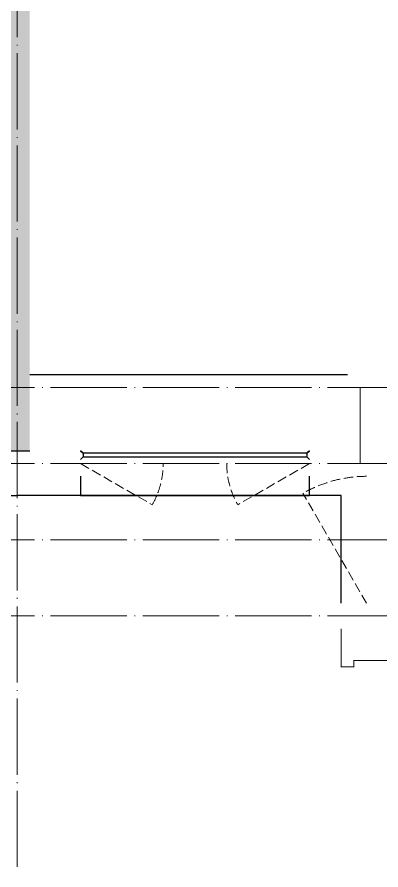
# Model space of a CAD drawing. Extents: x -518115 to 389031, y -231062 to 1628073.
# Drawn here: x 38317 to 41180, y 593449 to 600166 of the extents above; entities that cross this region are included whole.
import ezdxf

# ---------------------------------------------------------------- set-up
doc = ezdxf.new("R2010")
doc.units = 0
doc.header["$LTSCALE"] = 1000
doc.header["$MEASUREMENT"] = 0
doc.linetypes.add('DASH', pattern=[0.35, 0.25, -0.1])
doc.linetypes.add('DOTE', pattern=[2.42, 2, -0.2, 0.02, -0.2])
for name, color, linetype in [('3-栏杆1', 135, 'Continuous'), ('3.5方案汇报，与郭总、侯月琴确定户型_t8$0$2020.03.04 -1安徽标准化洋房户型(UA）_t8_t8$0$看线', 154, 'Continuous'), ('保温', 6, 'Continuous'), ('看线', 251, 'Continuous')]:
    doc.layers.add(name, color=color, linetype=linetype)
doc.layers.add('DOTE', color=19, linetype='DOTE', lineweight=9)
doc.layers.add('WINDOW', color=144, linetype='Continuous', lineweight=15)

# ---------------------------------------------------------------- blocks, each defined once
blk = doc.blocks.new('HFHFTHFD')
at = {"layer": 'DOTE', "linetype": 'DOTE', "ltscale": 0.3}
for p, q in [((445616.6, 612948.8), (445616.6, 593448.8)), ((472616.6, 597248.8), (418616.6, 597248.8)), ((448316.6, 597248.8), (448316.6, 596648.8)), ((472616.6, 596648.8), (418616.6, 596648.8)), ((472616.6, 596048.8), (418616.6, 596048.8)), ((472616.6, 595448.8), (418616.6, 595448.8))]:
    blk.add_line(p, q, dxfattribs=at)
blk = doc.blocks.new('A$C718F517F')
at = {"layer": '保温', "linetype": 'Continuous', "ltscale": 10}
h = blk.add_hatch(dxfattribs=at)
h.set_pattern_fill('HEX', color=251, scale=10, angle=90, style=0)
h.set_pattern_definition([(90, (-503782.47, -516048.461), (-16.49778, 1e-15), [9.525, -19.05]), (210, (-503782.47, -516048.461), (8.24889, -14.2874966), [9.525, -19.05]), (150, (-503782.47, -516038.936), (-8.24889, -14.2874966), [9.525, -19.05])])
h.paths.add_polyline_path([(0.1, 0), (200.1, 0), (200, 4900), (0, 4900)])
at = {"layer": '保温', "color": 251, "linetype": 'ByBlock', "ltscale": 10}
blk.add_line((0, 0), (200, 0), dxfattribs=at)

msp = doc.modelspace()

# ---------------------------------------------------------------- linework, layer by layer
at = {"color": 30, "const_width": 8}
msp.add_lwpolyline([(40866.6, 595348.8), (40866.6, 595048.8), (40966.6, 595048.8), (40966.6, 595098.8), (42016.6, 595098.8), (42016.6, 595348.8)], dxfattribs=at)
at = {"layer": '3-栏杆1', "color": 5}
for p, q in [((38836.8, 596731), (38816.6, 596748.8)), ((38816.6, 596748.8), (38836.8, 596731)), ((40596.3, 596731), (38836.8, 596731)), ((38836.8, 596731), (38836.8, 596701.7)), ((40596.3, 596731), (40616.6, 596748.8)), ((40616.6, 596748.8), (40596.3, 596731)), ((40596.3, 596731), (40596.3, 596701.7)), ((38816.6, 596681.9), (38836.8, 596701.7)), ((38836.8, 596701.7), (40596.3, 596701.7)), ((40596.3, 596701.7), (40616.6, 596681.9)), ((40616.6, 596681.9), (40596.3, 596701.7))]:
    msp.add_line(p, q, dxfattribs=at)
at = {"layer": '3.5方案汇报，与郭总、侯月琴确定户型_t8$0$2020.03.04 -1安徽标准化洋房户型(UA）_t8_t8$0$看线', "ltscale": 10}
msp.add_line((40916.6, 597348.8), (38416.6, 597348.8), dxfattribs=at)
at = {"layer": 'WINDOW', "color": 250, "linetype": 'DASH', "ltscale": 0.3}
for points in [[(38816.6, 596648.8), (39379.7, 596324.2, 0.131485), (39466.6, 596648.8)], [(40616.6, 596648.8), (40053.4, 596324.2, -0.131485), (39966.6, 596648.8)], [(41066.6, 595548.8), (40566.6, 596414.8, -0.131652), (41066.6, 596548.8)]]:
    msp.add_lwpolyline(points, format="xyb", dxfattribs=at)
at = {"layer": '看线', "color": 202, "ltscale": 0.5}
for points in [[(38816.6, 596548.8), (38816.6, 596398.8), (40616.6, 596398.8), (40616.6, 596548.8)], [(35766.6, 595548.8), (35766.6, 596398.8), (38316.6, 596398.8)], [(40866.6, 595548.8), (40866.6, 596398.8), (38316.6, 596398.8)]]:
    msp.add_lwpolyline(points, dxfattribs=at)

# ---------------------------------------------------------------- block references
for name, p in [('HFHFTHFD', (-407300, 0)), ('A$C718F517F', (38216.6, 596748.8))]:
    msp.add_blockref(name, p)

doc.saveas('drawing.dxf')
